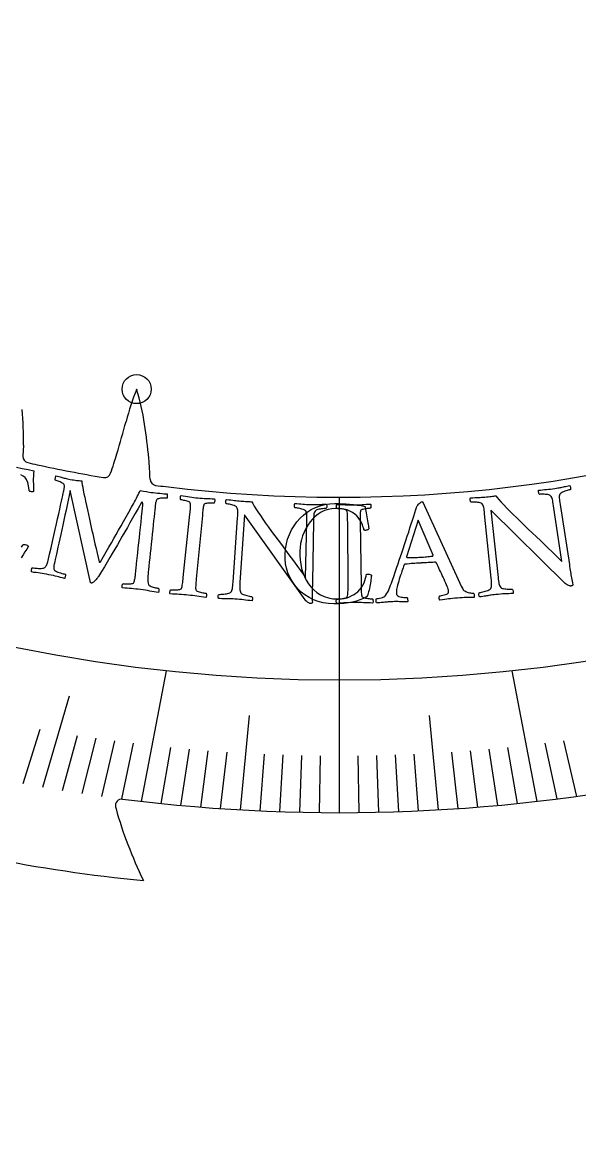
# Model space of a CAD drawing. Header units: millimetres. Extents: x -94 to 94, y -94 to 94.
# Drawn here: x -12.34 to 9.36, y -53.15 to -9.71 of the extents above; entities that cross this region are included whole.
import ezdxf

# ---------------------------------------------------------------- set-up
doc = ezdxf.new("R2010")
doc.units = ezdxf.units.MM
for name, color, linetype in [('CUT_INNER', 6, 'Continuous'), ('CUT_OUTER', 1, 'Continuous'), ('ENGRAVE', 7, 'Continuous'), ('ENGRAVE_FINE', 8, 'Continuous'), ('TEXT', 5, 'Continuous')]:
    doc.layers.add(name, color=color, linetype=linetype)

msp = doc.modelspace()

# ---------------------------------------------------------------- linework, layer by layer
at = {"layer": 'CUT_INNER'}
for points in [[(-12.299, -26.173), (-12.319, -26.604)], [(-8.713, -40.267), (-8.696, -40.338)], [(-7.63, -43.133), (-7.628, -43.139)]]:
    msp.add_lwpolyline(points, dxfattribs=at)
for centre, radius, start, end in [((0.687, -27.489), 9.263, 157.8353, 166.0192), ((-16.303, -26.595), 8.804, 8.0765, 17.1864), ((0, 27), 55.207, 262.969, 290.8995), ((-27.542, -25.971), 15.244, 359.2396, 4.4598), ((-65.923, -9.441), 59.75, 343.39912, 344.65663), ((-25.955, -28.341), 18.609, 5.0551, 9.2227), ((-12.07, -26.615), 0.25, 177.3123, 257.168), ((-5.285, 3.124), 30.753, 257.1493, 257.8359), ((-22.359, -22.534), 14.262, 340.5932, 343.8074), ((-16.894, -27.67), 9.525, 1.0212, 5.8353), ((-0.068, 26.671), 54.871, 257.6918, 260.4355), ((-9.144, -27.191), 0.25, 260.332, 340.8344), ((-7.12, -27.494), 0.25, 181.3898, 262.4414), ((-2.807, 4.803), 32.834, 262.3936, 263.0893), ((0.001, 26.993), 67.485, 262.81631, 281.95455), ((-8.469, -40.21), 0.25, 82.7945, 193.1395), ((4.286, -36.831), 13.447, 195.1168, 201.3937), ((11.951, -33.825), 21.68, 201.4003, 205.4255), ((-1.435, 19.534), 62.978, 258.76728, 264.35713)]:
    msp.add_arc(centre, radius, start, end, dxfattribs=at)
at = {"layer": 'CUT_OUTER'}
msp.add_arc((0, 0), 94.5, 187.01862, 352.61767, dxfattribs=at)
at = {"layer": 'ENGRAVE'}
for points in [[(0, -40.492), (0, -28.207)], [(-7.706, -40.051), (-6.728, -34.968)], [(7.706, -40.051), (6.728, -34.968)]]:
    msp.add_lwpolyline(points, dxfattribs=at)
for centre, radius in [((0, 27.004), 62.336), ((-7.892, -23.993), 0.567)]:
    msp.add_circle(centre, radius, dxfattribs=at)
at = {"layer": 'ENGRAVE_FINE'}
for points in [[(-11.548, -39.497), (-10.506, -35.936)], [(-3.855, -40.382), (-3.504, -36.71)], [(3.855, -40.382), (3.504, -36.71)], [(-12.315, -39.359), (-11.649, -37.233)], [(-10.78, -39.626), (-10.196, -37.48)], [(-10.012, -39.745), (-9.469, -37.59)], [(-9.244, -39.856), (-8.742, -37.693)], [(-8.475, -39.958), (-8.014, -37.787)], [(8.475, -39.958), (8.014, -37.787)], [(9.244, -39.856), (8.742, -37.693)], [(-6.936, -40.135), (-6.559, -37.95)], [(-6.166, -40.21), (-5.83, -38.02)], [(-5.396, -40.276), (-5.102, -38.081)], [(-4.625, -40.333), (-4.373, -38.134)], [(-3.084, -40.422), (-2.916, -38.216)], [(3.084, -40.422), (2.916, -38.216)], [(4.625, -40.333), (4.373, -38.134)], [(5.396, -40.276), (5.102, -38.081)], [(6.166, -40.21), (5.83, -38.02)], [(6.936, -40.135), (6.559, -37.95)], [(-2.313, -40.452), (-2.187, -38.244)], [(-1.542, -40.474), (-1.458, -38.264)], [(-0.771, -40.488), (-0.729, -38.277)], [(0.771, -40.488), (0.729, -38.277)], [(1.542, -40.474), (1.458, -38.264)], [(2.313, -40.452), (2.187, -38.244)]]:
    msp.add_lwpolyline(points, dxfattribs=at)
at = {"layer": 'TEXT'}
for points in [[(-12.57, -27.038), (-12.344, -27.084), (-12.121, -27.131), (-11.901, -27.179), (-11.909, -27.288), (-11.914, -27.392), (-11.916, -27.493), (-11.915, -27.59), (-11.913, -27.685), (-11.911, -27.782), (-11.911, -27.88), (-11.912, -27.98), (-11.931, -27.989), (-11.954, -27.993), (-11.982, -27.993), (-12.014, -27.988), (-12.045, -27.978), (-12.067, -27.966), (-12.08, -27.95), (-12.083, -27.93), (-12.098, -27.764), (-12.129, -27.626), (-12.175, -27.518), (-12.238, -27.439), (-12.312, -27.38), (-12.397, -27.33)], [(-12.382, -30.148), (-12.327, -30.067), (-12.315, -30.054), (-12.296, -30.047), (-12.27, -30.045), (-12.238, -30.05), (-12.191, -30.062), (-12.153, -30.077), (-12.124, -30.095), (-12.106, -30.114), (-12.173, -30.224), (-12.242, -30.336), (-12.315, -30.452), (-12.39, -30.57)]]:
    msp.add_lwpolyline(points, dxfattribs=at)
for points in [[(-10.476, -27.509), (-10.409, -27.521), (-10.345, -27.532), (-10.285, -27.54), (-10.229, -27.547), (-10.177, -27.552), (-10.126, -27.557), (-10.078, -27.563), (-10.032, -27.568), (-10.023, -27.635), (-10.01, -27.719), (-9.992, -27.819), (-9.969, -27.936), (-9.943, -28.067), (-9.914, -28.209), (-9.882, -28.363), (-9.848, -28.528), (-9.812, -28.702), (-9.773, -28.88), (-9.732, -29.064), (-9.69, -29.253), (-9.646, -29.444), (-9.602, -29.635), (-9.559, -29.826), (-9.515, -30.015), (-9.473, -30.201), (-9.432, -30.381), (-9.393, -30.553), (-9.354, -30.719), (-9.352, -30.725), (-9.347, -30.73), (-9.341, -30.733), (-9.333, -30.735), (-9.325, -30.735), (-9.317, -30.732), (-9.311, -30.725), (-9.306, -30.715), (-9.188, -30.517), (-9.078, -30.328), (-8.974, -30.149), (-8.877, -29.98), (-8.783, -29.815), (-8.689, -29.651), (-8.595, -29.486), (-8.501, -29.322), (-8.405, -29.153), (-8.304, -28.975), (-8.2, -28.788), (-8.092, -28.592), (-8.056, -28.527), (-8.019, -28.459), (-7.981, -28.387), (-7.942, -28.314), (-7.903, -28.241), (-7.868, -28.172), (-7.836, -28.109), (-7.806, -28.051), (-7.782, -28.002), (-7.764, -27.967), (-7.754, -27.945), (-7.75, -27.939), (-7.626, -27.964), (-7.512, -27.985), (-7.411, -28.002), (-7.321, -28.015), (-7.245, -28.025), (-7.165, -28.034), (-7.08, -28.044), (-6.991, -28.052), (-6.904, -28.06), (-6.828, -28.067), (-6.762, -28.072), (-6.706, -28.076), (-6.704, -28.086), (-6.703, -28.105), (-6.704, -28.131), (-6.705, -28.166), (-6.707, -28.2), (-6.708, -28.224), (-6.709, -28.238), (-6.709, -28.243), (-6.732, -28.241), (-6.761, -28.24), (-6.796, -28.239), (-6.837, -28.239), (-6.881, -28.241), (-6.924, -28.243), (-6.967, -28.248), (-7.008, -28.254), (-7.045, -28.262), (-7.075, -28.271), (-7.097, -28.282), (-7.111, -28.295), (-7.121, -28.316), (-7.131, -28.34), (-7.139, -28.367), (-7.147, -28.398), (-7.154, -28.429), (-7.159, -28.459), (-7.164, -28.488), (-7.168, -28.515), (-7.176, -28.599), (-7.186, -28.701), (-7.199, -28.823), (-7.214, -28.965), (-7.231, -29.12), (-7.249, -29.285), (-7.268, -29.458), (-7.287, -29.642), (-7.307, -29.829), (-7.326, -30.015), (-7.345, -30.2), (-7.364, -30.384), (-7.383, -30.562), (-7.401, -30.73), (-7.417, -30.887), (-7.433, -31.034), (-7.44, -31.116), (-7.446, -31.196), (-7.451, -31.273), (-7.455, -31.349), (-7.456, -31.421), (-7.453, -31.487), (-7.445, -31.548), (-7.433, -31.603), (-7.422, -31.625), (-7.402, -31.644), (-7.372, -31.662), (-7.333, -31.679), (-7.289, -31.694), (-7.244, -31.708), (-7.199, -31.72), (-7.154, -31.731), (-7.112, -31.74), (-7.079, -31.747), (-7.054, -31.751), (-7.038, -31.754), (-7.03, -31.777), (-7.026, -31.801), (-7.025, -31.827), (-7.028, -31.854), (-7.033, -31.879), (-7.038, -31.898), (-7.042, -31.912), (-7.046, -31.921), (-7.131, -31.904), (-7.216, -31.889), (-7.3, -31.873), (-7.383, -31.858), (-7.467, -31.844), (-7.554, -31.83), (-7.645, -31.817), (-7.739, -31.804), (-7.838, -31.791), (-7.93, -31.78), (-8.015, -31.772), (-8.094, -31.765), (-8.173, -31.759), (-8.259, -31.752), (-8.352, -31.744), (-8.451, -31.735), (-8.453, -31.726), (-8.454, -31.711), (-8.454, -31.69), (-8.453, -31.663), (-8.45, -31.635), (-8.445, -31.61), (-8.438, -31.589), (-8.428, -31.571), (-8.407, -31.573), (-8.381, -31.575), (-8.349, -31.577), (-8.313, -31.578), (-8.273, -31.579), (-8.233, -31.579), (-8.194, -31.578), (-8.154, -31.576), (-8.117, -31.574), (-8.084, -31.57), (-8.057, -31.566), (-8.036, -31.56), (-8.02, -31.549), (-8.006, -31.529), (-7.992, -31.502), (-7.98, -31.465), (-7.97, -31.426), (-7.961, -31.39), (-7.954, -31.357), (-7.949, -31.326), (-7.945, -31.291), (-7.94, -31.251), (-7.936, -31.206), (-7.932, -31.157), (-7.928, -31.108), (-7.924, -31.063), (-7.919, -31.023), (-7.915, -30.988), (-7.893, -30.78), (-7.871, -30.577), (-7.849, -30.377), (-7.829, -30.181), (-7.808, -29.986), (-7.787, -29.789), (-7.765, -29.59), (-7.744, -29.389), (-7.721, -29.182), (-7.699, -28.968), (-7.676, -28.746), (-7.653, -28.516), (-7.652, -28.506), (-7.652, -28.491), (-7.653, -28.472), (-7.655, -28.45), (-7.659, -28.428), (-7.666, -28.413), (-7.676, -28.402), (-7.688, -28.397), (-7.695, -28.399), (-7.702, -28.406), (-7.712, -28.418), (-7.722, -28.435), (-7.836, -28.64), (-7.946, -28.837), (-8.053, -29.026), (-8.155, -29.208), (-8.255, -29.384), (-8.354, -29.556), (-8.451, -29.726), (-8.548, -29.892), (-8.644, -30.057), (-8.742, -30.223), (-8.84, -30.391), (-8.94, -30.559), (-9.042, -30.732), (-9.148, -30.911), (-9.259, -31.097), (-9.373, -31.288), (-9.384, -31.302), (-9.399, -31.32), (-9.418, -31.344), (-9.442, -31.374), (-9.469, -31.405), (-9.496, -31.435), (-9.523, -31.464), (-9.55, -31.492), (-9.576, -31.515), (-9.601, -31.532), (-9.622, -31.542), (-9.642, -31.546), (-9.649, -31.547), (-9.659, -31.545), (-9.67, -31.54), (-9.683, -31.533), (-9.685, -31.53), (-9.688, -31.528), (-9.691, -31.526), (-9.694, -31.525), (-10.478, -27.944), (-10.517, -28.132), (-10.558, -28.322), (-10.599, -28.516), (-10.642, -28.712), (-10.685, -28.908), (-10.728, -29.101), (-10.769, -29.291), (-10.81, -29.479), (-10.849, -29.66), (-10.886, -29.832), (-10.922, -29.995), (-10.956, -30.149), (-10.988, -30.292), (-11.016, -30.419), (-11.042, -30.532), (-11.064, -30.631), (-11.082, -30.712), (-11.096, -30.773), (-11.104, -30.812), (-11.108, -30.831), (-11.112, -30.852), (-11.115, -30.875), (-11.118, -30.898), (-11.12, -30.923), (-11.121, -30.948), (-11.121, -30.971), (-11.12, -30.992), (-11.118, -31.011), (-11.108, -31.033), (-11.086, -31.055), (-11.053, -31.077), (-11.009, -31.099), (-10.959, -31.119), (-10.908, -31.138), (-10.857, -31.155), (-10.804, -31.17), (-10.757, -31.183), (-10.72, -31.193), (-10.692, -31.199), (-10.675, -31.203), (-10.668, -31.219), (-10.665, -31.24), (-10.667, -31.265), (-10.674, -31.294), (-10.682, -31.322), (-10.689, -31.344), (-10.695, -31.359), (-10.699, -31.368), (-10.782, -31.347), (-10.858, -31.327), (-10.929, -31.309), (-10.993, -31.292), (-11.059, -31.276), (-11.133, -31.259), (-11.216, -31.241), (-11.307, -31.223), (-11.404, -31.205), (-11.493, -31.189), (-11.574, -31.175), (-11.647, -31.165), (-11.721, -31.155), (-11.802, -31.143), (-11.892, -31.131), (-11.99, -31.116), (-11.991, -31.107), (-11.991, -31.092), (-11.99, -31.071), (-11.987, -31.044), (-11.983, -31.016), (-11.977, -30.992), (-11.968, -30.971), (-11.956, -30.953), (-11.934, -30.957), (-11.903, -30.961), (-11.863, -30.966), (-11.815, -30.97), (-11.762, -30.974), (-11.709, -30.977), (-11.656, -30.977), (-11.604, -30.977), (-11.556, -30.973), (-11.517, -30.967), (-11.488, -30.957), (-11.468, -30.943), (-11.443, -30.917), (-11.422, -30.889), (-11.404, -30.86), (-11.39, -30.828), (-11.377, -30.794), (-11.365, -30.757), (-11.353, -30.716), (-11.341, -30.671), (-11.282, -30.419), (-11.225, -30.172), (-11.169, -29.929), (-11.115, -29.692), (-11.063, -29.463), (-11.014, -29.246), (-10.968, -29.041), (-10.926, -28.848), (-10.886, -28.669), (-10.851, -28.508), (-10.819, -28.364), (-10.792, -28.238), (-10.768, -28.132), (-10.751, -28.051), (-10.739, -27.994), (-10.732, -27.962), (-10.726, -27.93), (-10.72, -27.899), (-10.715, -27.868), (-10.711, -27.839), (-10.708, -27.81), (-10.706, -27.782), (-10.707, -27.755), (-10.71, -27.73), (-10.716, -27.711), (-10.732, -27.691), (-10.757, -27.671), (-10.79, -27.651), (-10.828, -27.63), (-10.868, -27.611), (-10.908, -27.593), (-10.949, -27.576), (-10.988, -27.562), (-11.02, -27.551), (-11.046, -27.543), (-11.066, -27.538), (-11.067, -27.532), (-11.066, -27.517), (-11.062, -27.492), (-11.056, -27.458), (-11.048, -27.423), (-11.042, -27.398), (-11.037, -27.381), (-11.033, -27.375), (-10.973, -27.39), (-10.919, -27.404), (-10.871, -27.416), (-10.83, -27.427), (-10.791, -27.438), (-10.753, -27.448), (-10.714, -27.458), (-10.676, -27.467), (-10.634, -27.476), (-10.587, -27.486), (-10.534, -27.497), (-10.476, -27.509)], [(5.67, -28.198), (5.732, -28.192), (5.793, -28.185), (5.853, -28.179), (5.913, -28.172), (5.968, -28.166), (6.015, -28.16), (6.055, -28.154), (6.087, -28.148), (6.144, -28.217), (6.215, -28.299), (6.301, -28.394), (6.401, -28.501), (6.513, -28.618), (6.635, -28.742), (6.766, -28.874), (6.907, -29.012), (7.054, -29.156), (7.204, -29.301), (7.357, -29.448), (7.513, -29.597), (7.671, -29.746), (7.826, -29.894), (7.981, -30.041), (8.133, -30.187), (8.28, -30.328), (8.418, -30.463), (8.546, -30.591), (8.665, -30.713), (8.339, -28.538), (8.328, -28.465), (8.317, -28.401), (8.307, -28.345), (8.297, -28.297), (8.285, -28.255), (8.269, -28.216), (8.248, -28.18), (8.222, -28.146), (8.208, -28.134), (8.184, -28.123), (8.153, -28.113), (8.113, -28.105), (8.068, -28.099), (8.023, -28.095), (7.977, -28.092), (7.93, -28.09), (7.885, -28.09), (7.847, -28.091), (7.815, -28.092), (7.79, -28.095), (7.778, -28.08), (7.768, -28.061), (7.762, -28.039), (7.758, -28.012), (7.756, -27.986), (7.755, -27.964), (7.755, -27.946), (7.755, -27.932), (7.836, -27.924), (7.914, -27.916), (7.99, -27.909), (8.063, -27.902), (8.137, -27.895), (8.216, -27.887), (8.299, -27.876), (8.386, -27.863), (8.448, -27.854), (8.503, -27.844), (8.553, -27.836), (8.596, -27.828), (8.637, -27.82), (8.678, -27.811), (8.72, -27.802), (8.762, -27.792), (8.808, -27.782), (8.857, -27.771), (8.912, -27.759), (8.97, -27.747), (8.978, -27.759), (8.985, -27.774), (8.992, -27.793), (8.999, -27.814), (9.004, -27.837), (9.005, -27.861), (9.003, -27.886), (8.997, -27.911), (8.976, -27.915), (8.948, -27.922), (8.912, -27.931), (8.867, -27.944), (8.82, -27.959), (8.774, -27.975), (8.729, -27.993), (8.685, -28.012), (8.647, -28.032), (8.617, -28.052), (8.595, -28.072), (8.583, -28.091), (8.57, -28.128), (8.562, -28.165), (8.559, -28.204), (8.56, -28.245), (8.565, -28.292), (8.572, -28.349), (8.581, -28.416), (8.593, -28.493), (8.954, -30.825), (8.966, -30.905), (8.978, -30.979), (8.989, -31.049), (8.999, -31.113), (9.008, -31.174), (9.018, -31.234), (9.028, -31.293), (9.038, -31.35), (9.049, -31.41), (9.061, -31.474), (9.075, -31.543), (9.089, -31.616), (9.086, -31.628), (9.08, -31.637), (9.07, -31.645), (9.057, -31.651), (9.044, -31.656), (9.033, -31.659), (9.023, -31.662), (9.016, -31.663), (9.002, -31.664), (8.983, -31.661), (8.959, -31.655), (8.931, -31.646), (8.899, -31.633), (8.866, -31.614), (8.83, -31.59), (8.792, -31.559), (5.901, -28.706), (6.179, -31.33), (6.187, -31.403), (6.196, -31.467), (6.204, -31.522), (6.213, -31.569), (6.224, -31.61), (6.239, -31.649), (6.258, -31.686), (6.281, -31.72), (6.296, -31.733), (6.319, -31.745), (6.351, -31.756), (6.392, -31.765), (6.437, -31.773), (6.484, -31.779), (6.533, -31.785), (6.583, -31.789), (6.63, -31.791), (6.67, -31.792), (6.704, -31.792), (6.732, -31.79), (6.744, -31.805), (6.754, -31.823), (6.761, -31.845), (6.765, -31.87), (6.767, -31.895), (6.768, -31.917), (6.766, -31.937), (6.763, -31.954), (6.676, -31.958), (6.593, -31.962), (6.513, -31.966), (6.435, -31.97), (6.357, -31.974), (6.274, -31.98), (6.185, -31.988), (6.091, -31.997), (6.027, -32.004), (5.968, -32.011), (5.915, -32.018), (5.866, -32.026), (5.82, -32.033), (5.774, -32.041), (5.73, -32.048), (5.686, -32.055), (5.639, -32.063), (5.586, -32.071), (5.527, -32.079), (5.461, -32.089), (5.454, -32.076), (5.448, -32.06), (5.442, -32.041), (5.436, -32.019), (5.433, -31.996), (5.433, -31.972), (5.438, -31.947), (5.446, -31.923), (5.468, -31.92), (5.498, -31.914), (5.536, -31.906), (5.583, -31.895), (5.633, -31.882), (5.682, -31.868), (5.731, -31.852), (5.78, -31.834), (5.823, -31.816), (5.856, -31.798), (5.878, -31.779), (5.891, -31.761), (5.906, -31.725), (5.918, -31.688), (5.925, -31.65), (5.927, -31.61), (5.926, -31.565), (5.924, -31.509), (5.919, -31.442), (5.911, -31.364), (5.657, -28.857), (5.649, -28.779), (5.641, -28.712), (5.632, -28.655), (5.624, -28.609), (5.613, -28.569), (5.599, -28.532), (5.582, -28.498), (5.561, -28.466), (5.546, -28.45), (5.521, -28.436), (5.487, -28.425), (5.444, -28.415), (5.396, -28.407), (5.348, -28.401), (5.299, -28.397), (5.251, -28.395), (5.206, -28.394), (5.169, -28.393), (5.141, -28.394), (5.12, -28.395), (5.108, -28.372), (5.1, -28.349), (5.095, -28.326), (5.094, -28.302), (5.095, -28.279), (5.097, -28.26), (5.1, -28.243), (5.104, -28.229), (5.196, -28.224), (5.278, -28.22), (5.352, -28.216), (5.416, -28.215), (5.476, -28.212), (5.539, -28.209), (5.604, -28.204), (5.67, -28.198)], [(-5.509, -28.232), (-5.427, -28.24), (-5.347, -28.246), (-5.268, -28.251), (-5.189, -28.254), (-5.11, -28.257), (-5.03, -28.261), (-4.947, -28.265), (-4.863, -28.269), (-4.855, -28.284), (-4.85, -28.303), (-4.849, -28.326), (-4.851, -28.354), (-4.856, -28.381), (-4.862, -28.403), (-4.869, -28.421), (-4.878, -28.435), (-4.899, -28.433), (-4.926, -28.433), (-4.961, -28.432), (-5.003, -28.433), (-5.048, -28.433), (-5.092, -28.436), (-5.134, -28.439), (-5.176, -28.444), (-5.212, -28.45), (-5.24, -28.46), (-5.26, -28.473), (-5.271, -28.488), (-5.282, -28.519), (-5.291, -28.555), (-5.299, -28.595), (-5.306, -28.64), (-5.311, -28.689), (-5.317, -28.739), (-5.323, -28.792), (-5.328, -28.847), (-5.329, -28.856), (-5.33, -28.865), (-5.331, -28.874), (-5.332, -28.883), (-5.332, -28.892), (-5.333, -28.9), (-5.334, -28.909), (-5.335, -28.918), (-5.57, -31.386), (-5.571, -31.395), (-5.572, -31.404), (-5.573, -31.412), (-5.574, -31.421), (-5.575, -31.43), (-5.575, -31.439), (-5.576, -31.448), (-5.577, -31.457), (-5.582, -31.512), (-5.587, -31.564), (-5.59, -31.614), (-5.594, -31.661), (-5.595, -31.705), (-5.595, -31.745), (-5.592, -31.782), (-5.587, -31.814), (-5.578, -31.829), (-5.56, -31.845), (-5.532, -31.861), (-5.496, -31.876), (-5.454, -31.891), (-5.411, -31.904), (-5.365, -31.916), (-5.319, -31.925), (-5.274, -31.933), (-5.238, -31.939), (-5.209, -31.944), (-5.187, -31.946), (-5.18, -31.961), (-5.175, -31.98), (-5.173, -32.003), (-5.173, -32.031), (-5.176, -32.058), (-5.181, -32.081), (-5.19, -32.099), (-5.202, -32.112), (-5.29, -32.098), (-5.378, -32.085), (-5.463, -32.072), (-5.546, -32.06), (-5.63, -32.048), (-5.714, -32.037), (-5.799, -32.027), (-5.886, -32.018), (-5.971, -32.01), (-6.057, -32.003), (-6.143, -31.997), (-6.231, -31.991), (-6.319, -31.987), (-6.408, -31.982), (-6.497, -31.978), (-6.588, -31.974), (-6.597, -31.958), (-6.602, -31.939), (-6.603, -31.916), (-6.6, -31.889), (-6.594, -31.861), (-6.588, -31.839), (-6.579, -31.821), (-6.57, -31.808), (-6.548, -31.81), (-6.518, -31.812), (-6.481, -31.813), (-6.436, -31.814), (-6.388, -31.814), (-6.341, -31.811), (-6.295, -31.807), (-6.25, -31.801), (-6.21, -31.793), (-6.181, -31.783), (-6.161, -31.771), (-6.151, -31.758), (-6.137, -31.721), (-6.124, -31.678), (-6.114, -31.631), (-6.105, -31.577), (-6.098, -31.52), (-6.091, -31.461), (-6.084, -31.399), (-6.077, -31.335), (-5.82, -28.87), (-5.814, -28.806), (-5.808, -28.743), (-5.802, -28.683), (-5.797, -28.624), (-5.794, -28.569), (-5.794, -28.519), (-5.797, -28.474), (-5.803, -28.435), (-5.809, -28.418), (-5.825, -28.401), (-5.85, -28.387), (-5.886, -28.373), (-5.926, -28.36), (-5.968, -28.348), (-6.011, -28.337), (-6.055, -28.328), (-6.096, -28.319), (-6.131, -28.312), (-6.158, -28.308), (-6.178, -28.305), (-6.184, -28.29), (-6.188, -28.271), (-6.19, -28.248), (-6.189, -28.22), (-6.186, -28.193), (-6.18, -28.17), (-6.171, -28.152), (-6.16, -28.14), (-6.076, -28.152), (-5.993, -28.165), (-5.911, -28.177), (-5.829, -28.19), (-5.748, -28.203), (-5.668, -28.214), (-5.588, -28.224), (-5.509, -28.232)], [(-3.836, -28.356), (-3.774, -28.36), (-3.713, -28.364), (-3.652, -28.368), (-3.593, -28.372), (-3.537, -28.375), (-3.49, -28.377), (-3.449, -28.378), (-3.417, -28.377), (-3.373, -28.455), (-3.317, -28.549), (-3.248, -28.656), (-3.168, -28.779), (-3.077, -28.913), (-2.978, -29.057), (-2.871, -29.209), (-2.757, -29.369), (-2.636, -29.535), (-2.513, -29.704), (-2.388, -29.875), (-2.259, -30.049), (-2.129, -30.223), (-2.001, -30.395), (-1.874, -30.566), (-1.749, -30.736), (-1.628, -30.9), (-1.515, -31.057), (-1.411, -31.205), (-1.314, -31.345), (-1.265, -29.146), (-1.263, -29.073), (-1.263, -29.008), (-1.264, -28.951), (-1.265, -28.902), (-1.269, -28.858), (-1.279, -28.817), (-1.293, -28.778), (-1.312, -28.741), (-1.325, -28.726), (-1.346, -28.711), (-1.375, -28.696), (-1.413, -28.681), (-1.456, -28.668), (-1.5, -28.655), (-1.545, -28.645), (-1.591, -28.635), (-1.635, -28.627), (-1.673, -28.622), (-1.704, -28.618), (-1.73, -28.616), (-1.739, -28.599), (-1.745, -28.579), (-1.748, -28.556), (-1.747, -28.529), (-1.745, -28.503), (-1.742, -28.481), (-1.739, -28.463), (-1.736, -28.449), (-1.655, -28.455), (-1.577, -28.461), (-1.501, -28.467), (-1.428, -28.473), (-1.354, -28.479), (-1.275, -28.483), (-1.191, -28.487), (-1.103, -28.489), (-1.04, -28.49), (-0.984, -28.491), (-0.934, -28.491), (-0.89, -28.49), (-0.849, -28.489), (-0.806, -28.488), (-0.763, -28.486), (-0.72, -28.484), (-0.674, -28.481), (-0.623, -28.479), (-0.567, -28.477), (-0.507, -28.474), (-0.502, -28.488), (-0.498, -28.504), (-0.494, -28.523), (-0.491, -28.546), (-0.49, -28.57), (-0.493, -28.593), (-0.499, -28.617), (-0.509, -28.641), (-0.53, -28.641), (-0.559, -28.643), (-0.597, -28.646), (-0.642, -28.651), (-0.692, -28.657), (-0.74, -28.666), (-0.787, -28.675), (-0.833, -28.687), (-0.875, -28.701), (-0.908, -28.715), (-0.932, -28.731), (-0.948, -28.748), (-0.967, -28.781), (-0.981, -28.817), (-0.991, -28.855), (-0.996, -28.896), (-1, -28.942), (-1.002, -29), (-1.005, -29.067), (-1.007, -29.145), (-1.049, -31.505), (-1.05, -31.585), (-1.052, -31.661), (-1.053, -31.731), (-1.054, -31.796), (-1.055, -31.858), (-1.056, -31.919), (-1.056, -31.978), (-1.055, -32.037), (-1.055, -32.097), (-1.054, -32.162), (-1.053, -32.232), (-1.051, -32.307), (-1.056, -32.318), (-1.064, -32.326), (-1.074, -32.333), (-1.088, -32.336), (-1.102, -32.339), (-1.114, -32.34), (-1.123, -32.341), (-1.131, -32.342), (-1.145, -32.339), (-1.163, -32.333), (-1.185, -32.324), (-1.212, -32.31), (-1.241, -32.292), (-1.271, -32.267), (-1.302, -32.237), (-1.333, -32.2), (-3.696, -28.895), (-3.87, -31.529), (-3.874, -31.602), (-3.876, -31.666), (-3.877, -31.722), (-3.877, -31.77), (-3.873, -31.812), (-3.865, -31.853), (-3.852, -31.893), (-3.836, -31.93), (-3.823, -31.946), (-3.802, -31.962), (-3.772, -31.977), (-3.734, -31.994), (-3.69, -32.009), (-3.645, -32.024), (-3.598, -32.037), (-3.55, -32.05), (-3.504, -32.06), (-3.464, -32.068), (-3.43, -32.073), (-3.403, -32.076), (-3.394, -32.093), (-3.387, -32.113), (-3.384, -32.135), (-3.384, -32.16), (-3.386, -32.186), (-3.39, -32.208), (-3.394, -32.227), (-3.401, -32.243), (-3.486, -32.232), (-3.569, -32.222), (-3.649, -32.212), (-3.726, -32.202), (-3.804, -32.194), (-3.887, -32.185), (-3.976, -32.178), (-4.07, -32.171), (-4.134, -32.167), (-4.193, -32.164), (-4.247, -32.162), (-4.297, -32.161), (-4.343, -32.16), (-4.389, -32.16), (-4.434, -32.16), (-4.479, -32.159), (-4.526, -32.159), (-4.58, -32.157), (-4.64, -32.156), (-4.706, -32.153), (-4.711, -32.14), (-4.715, -32.123), (-4.717, -32.103), (-4.719, -32.081), (-4.718, -32.057), (-4.713, -32.034), (-4.705, -32.01), (-4.693, -31.988), (-4.671, -31.988), (-4.64, -31.988), (-4.601, -31.986), (-4.553, -31.984), (-4.502, -31.979), (-4.45, -31.974), (-4.399, -31.966), (-4.349, -31.957), (-4.303, -31.947), (-4.268, -31.934), (-4.242, -31.92), (-4.227, -31.904), (-4.205, -31.871), (-4.188, -31.837), (-4.175, -31.801), (-4.165, -31.762), (-4.158, -31.717), (-4.151, -31.661), (-4.145, -31.594), (-4.139, -31.517), (-3.961, -29.002), (-3.956, -28.924), (-3.953, -28.857), (-3.952, -28.8), (-3.952, -28.753), (-3.955, -28.712), (-3.963, -28.673), (-3.974, -28.636), (-3.99, -28.601), (-4.002, -28.583), (-4.024, -28.565), (-4.055, -28.548), (-4.096, -28.531), (-4.142, -28.515), (-4.188, -28.501), (-4.235, -28.488), (-4.283, -28.478), (-4.327, -28.469), (-4.363, -28.463), (-4.391, -28.458), (-4.412, -28.456), (-4.42, -28.431), (-4.424, -28.407), (-4.425, -28.383), (-4.422, -28.36), (-4.417, -28.338), (-4.411, -28.319), (-4.405, -28.303), (-4.399, -28.29), (-4.308, -28.3), (-4.226, -28.31), (-4.153, -28.32), (-4.09, -28.329), (-4.029, -28.337), (-3.967, -28.344), (-3.903, -28.351), (-3.836, -28.356)], [(-0.172, -28.453), (-0.035, -28.454), (0.106, -28.459), (0.25, -28.466), (0.397, -28.475), (0.546, -28.489), (0.697, -28.508), (0.849, -28.532), (1.002, -28.563), (1.003, -28.57), (1.007, -28.593), (1.014, -28.631), (1.024, -28.684), (1.035, -28.747), (1.047, -28.816), (1.059, -28.89), (1.072, -28.969), (1.085, -29.048), (1.097, -29.124), (1.109, -29.196), (1.121, -29.265), (1.131, -29.325), (1.138, -29.371), (1.143, -29.403), (1.144, -29.422), (1.144, -29.434), (1.139, -29.446), (1.127, -29.458), (1.111, -29.47), (1.09, -29.481), (1.069, -29.489), (1.047, -29.494), (1.024, -29.496), (1.005, -29.495), (0.987, -29.492), (0.97, -29.486), (0.955, -29.479), (0.947, -29.442), (0.934, -29.396), (0.917, -29.341), (0.897, -29.278), (0.87, -29.209), (0.835, -29.139), (0.79, -29.068), (0.738, -28.995), (0.675, -28.924), (0.6, -28.859), (0.513, -28.799), (0.413, -28.745), (0.299, -28.701), (0.168, -28.669), (0.02, -28.649), (-0.144, -28.643), (-0.294, -28.651), (-0.437, -28.678), (-0.574, -28.722), (-0.703, -28.784), (-0.825, -28.862), (-0.939, -28.952), (-1.044, -29.054), (-1.141, -29.169), (-1.229, -29.294), (-1.306, -29.426), (-1.373, -29.564), (-1.43, -29.71), (-1.476, -29.859), (-1.51, -30.009), (-1.532, -30.159), (-1.542, -30.31), (-1.541, -30.479), (-1.528, -30.647), (-1.504, -30.813), (-1.468, -30.978), (-1.42, -31.139), (-1.36, -31.292), (-1.287, -31.438), (-1.202, -31.576), (-1.104, -31.704), (-0.994, -31.818), (-0.871, -31.919), (-0.735, -32.006), (-0.586, -32.077), (-0.424, -32.127), (-0.25, -32.158), (-0.063, -32.168), (0.068, -32.163), (0.188, -32.147), (0.299, -32.12), (0.399, -32.083), (0.489, -32.039), (0.572, -31.991), (0.646, -31.94), (0.713, -31.884), (0.793, -31.804), (0.861, -31.719), (0.916, -31.63), (0.96, -31.536), (0.994, -31.443), (1.022, -31.357), (1.045, -31.276), (1.061, -31.201), (1.111, -31.199), (1.158, -31.205), (1.203, -31.221), (1.246, -31.245), (1.246, -31.271), (1.243, -31.308), (1.237, -31.355), (1.229, -31.412), (1.22, -31.476), (1.209, -31.543), (1.197, -31.612), (1.184, -31.683), (1.17, -31.755), (1.155, -31.822), (1.139, -31.884), (1.123, -31.943), (1.106, -31.995), (1.09, -32.036), (1.074, -32.067), (1.059, -32.087), (0.935, -32.151), (0.803, -32.206), (0.662, -32.252), (0.512, -32.291), (0.351, -32.32), (0.178, -32.342), (-0.009, -32.354), (-0.209, -32.358), (-0.422, -32.347), (-0.626, -32.317), (-0.821, -32.267), (-1.006, -32.198), (-1.18, -32.112), (-1.34, -32.012), (-1.487, -31.897), (-1.62, -31.768), (-1.739, -31.628), (-1.842, -31.478), (-1.93, -31.318), (-2.001, -31.15), (-2.056, -30.974), (-2.093, -30.793), (-2.112, -30.608), (-2.114, -30.417), (-2.098, -30.216), (-2.064, -30.021), (-2.013, -29.834), (-1.944, -29.653), (-1.86, -29.481), (-1.764, -29.319), (-1.653, -29.168), (-1.53, -29.026), (-1.395, -28.898), (-1.249, -28.784), (-1.093, -28.686), (-0.925, -28.603), (-0.748, -28.536), (-0.564, -28.489), (-0.372, -28.461), (-0.172, -28.453)], [(0.564, -28.503), (0.645, -28.502), (0.726, -28.499), (0.805, -28.495), (0.884, -28.49), (0.962, -28.485), (1.043, -28.479), (1.125, -28.474), (1.209, -28.469), (1.219, -28.483), (1.226, -28.502), (1.23, -28.525), (1.231, -28.552), (1.229, -28.58), (1.226, -28.603), (1.22, -28.621), (1.213, -28.636), (1.192, -28.637), (1.165, -28.639), (1.13, -28.642), (1.088, -28.647), (1.043, -28.653), (1, -28.66), (0.958, -28.668), (0.918, -28.677), (0.882, -28.688), (0.856, -28.7), (0.837, -28.715), (0.828, -28.732), (0.821, -28.764), (0.815, -28.8), (0.812, -28.841), (0.81, -28.887), (0.809, -28.935), (0.809, -28.986), (0.809, -29.04), (0.81, -29.095), (0.81, -29.104), (0.81, -29.113), (0.811, -29.122), (0.811, -29.131), (0.811, -29.139), (0.811, -29.148), (0.811, -29.157), (0.811, -29.166), (0.847, -31.645), (0.847, -31.654), (0.847, -31.663), (0.847, -31.671), (0.848, -31.68), (0.848, -31.689), (0.848, -31.698), (0.848, -31.707), (0.848, -31.716), (0.849, -31.771), (0.85, -31.824), (0.852, -31.874), (0.854, -31.921), (0.857, -31.965), (0.862, -32.005), (0.869, -32.041), (0.877, -32.072), (0.888, -32.087), (0.908, -32.1), (0.937, -32.113), (0.975, -32.124), (1.018, -32.135), (1.063, -32.143), (1.109, -32.149), (1.156, -32.154), (1.201, -32.157), (1.238, -32.159), (1.268, -32.16), (1.29, -32.16), (1.298, -32.174), (1.305, -32.192), (1.309, -32.215), (1.312, -32.243), (1.313, -32.27), (1.31, -32.293), (1.303, -32.312), (1.293, -32.326), (1.203, -32.322), (1.115, -32.319), (1.029, -32.315), (0.945, -32.312), (0.861, -32.309), (0.776, -32.308), (0.689, -32.307), (0.602, -32.308), (0.517, -32.309), (0.431, -32.311), (0.344, -32.315), (0.257, -32.319), (0.169, -32.324), (0.08, -32.329), (-0.01, -32.335), (-0.1, -32.34), (-0.111, -32.326), (-0.118, -32.307), (-0.121, -32.285), (-0.121, -32.257), (-0.119, -32.23), (-0.115, -32.206), (-0.108, -32.188), (-0.1, -32.174), (-0.078, -32.173), (-0.049, -32.172), (-0.012, -32.169), (0.033, -32.165), (0.081, -32.16), (0.127, -32.152), (0.173, -32.143), (0.217, -32.132), (0.256, -32.12), (0.284, -32.106), (0.302, -32.093), (0.31, -32.078), (0.321, -32.04), (0.329, -31.996), (0.334, -31.948), (0.336, -31.894), (0.337, -31.836), (0.338, -31.776), (0.338, -31.714), (0.338, -31.65), (0.324, -29.171), (0.323, -29.107), (0.322, -29.044), (0.321, -28.983), (0.319, -28.924), (0.316, -28.869), (0.311, -28.82), (0.303, -28.776), (0.293, -28.737), (0.285, -28.721), (0.268, -28.706), (0.241, -28.694), (0.204, -28.684), (0.163, -28.676), (0.12, -28.669), (0.076, -28.663), (0.031, -28.658), (-0.011, -28.654), (-0.046, -28.651), (-0.073, -28.649), (-0.094, -28.649), (-0.102, -28.635), (-0.107, -28.616), (-0.112, -28.593), (-0.114, -28.566), (-0.114, -28.538), (-0.11, -28.515), (-0.104, -28.497), (-0.094, -28.482), (-0.009, -28.486), (0.075, -28.489), (0.158, -28.493), (0.24, -28.497), (0.322, -28.5), (0.403, -28.503), (0.484, -28.504), (0.564, -28.503)], [(2.052, -31.478), (2.055, -31.469), (2.065, -31.441), (2.081, -31.395), (2.104, -31.331), (2.131, -31.25), (2.164, -31.157), (2.2, -31.05), (2.24, -30.93), (2.284, -30.8), (2.331, -30.662), (2.381, -30.518), (2.433, -30.366), (2.486, -30.209), (2.54, -30.05), (2.593, -29.889), (2.646, -29.726), (2.699, -29.563), (2.75, -29.403), (2.8, -29.247), (2.849, -29.094), (2.896, -28.947), (2.94, -28.809), (2.981, -28.681), (3.019, -28.561), (3.032, -28.536), (3.052, -28.509), (3.079, -28.48), (3.112, -28.449), (3.146, -28.421), (3.177, -28.4), (3.203, -28.388), (3.224, -28.383), (3.23, -28.383), (3.234, -28.383), (3.237, -28.384), (3.239, -28.385), (3.241, -28.386), (3.244, -28.388), (3.248, -28.39), (3.253, -28.393), (4.623, -31.409), (4.694, -31.557), (4.747, -31.667), (4.784, -31.74), (4.803, -31.776), (4.824, -31.806), (4.852, -31.833), (4.888, -31.857), (4.93, -31.879), (4.975, -31.897), (5.02, -31.912), (5.065, -31.924), (5.11, -31.932), (5.15, -31.938), (5.183, -31.941), (5.207, -31.943), (5.223, -31.943), (5.235, -31.959), (5.243, -31.979), (5.248, -32.004), (5.249, -32.033), (5.249, -32.061), (5.248, -32.083), (5.246, -32.099), (5.244, -32.108), (5.158, -32.11), (5.077, -32.112), (5, -32.113), (4.928, -32.114), (4.855, -32.117), (4.775, -32.12), (4.689, -32.126), (4.595, -32.132), (4.497, -32.141), (4.407, -32.149), (4.327, -32.158), (4.255, -32.167), (4.183, -32.177), (4.102, -32.187), (4.013, -32.199), (3.915, -32.211), (3.903, -32.198), (3.895, -32.18), (3.89, -32.157), (3.888, -32.13), (3.889, -32.102), (3.893, -32.078), (3.9, -32.059), (3.91, -32.045), (3.941, -32.041), (3.979, -32.035), (4.024, -32.025), (4.077, -32.012), (4.129, -31.997), (4.172, -31.981), (4.205, -31.964), (4.23, -31.945), (4.239, -31.93), (4.245, -31.911), (4.248, -31.888), (4.248, -31.86), (4.243, -31.829), (4.233, -31.789), (4.217, -31.74), (4.196, -31.682), (4.17, -31.618), (4.142, -31.55), (4.111, -31.478), (4.077, -31.402), (4.042, -31.324), (4.006, -31.248), (3.971, -31.173), (3.937, -31.099), (3.903, -31.028), (3.873, -30.964), (3.846, -30.907), (3.822, -30.856), (3.803, -30.814), (3.788, -30.785), (3.78, -30.767), (3.777, -30.761), (3.777, -30.76), (3.774, -30.758), (3.77, -30.754), (3.765, -30.75), (3.759, -30.745), (3.752, -30.741), (3.746, -30.74), (3.74, -30.739), (3.693, -30.74), (3.641, -30.741), (3.584, -30.744), (3.522, -30.747), (3.458, -30.751), (3.397, -30.755), (3.337, -30.758), (3.28, -30.761), (3.265, -30.762), (3.251, -30.763), (3.236, -30.764), (3.221, -30.765), (3.207, -30.765), (3.193, -30.766), (3.18, -30.767), (3.168, -30.767), (3.083, -30.772), (3.004, -30.777), (2.933, -30.782), (2.867, -30.786), (2.801, -30.791), (2.726, -30.798), (2.642, -30.806), (2.549, -30.816), (2.546, -30.817), (2.542, -30.819), (2.537, -30.822), (2.532, -30.826), (2.527, -30.83), (2.523, -30.833), (2.521, -30.834), (2.521, -30.835), (2.518, -30.843), (2.511, -30.865), (2.499, -30.903), (2.481, -30.956), (2.461, -31.019), (2.438, -31.088), (2.413, -31.162), (2.386, -31.242), (2.359, -31.324), (2.334, -31.403), (2.31, -31.479), (2.288, -31.553), (2.267, -31.625), (2.249, -31.691), (2.237, -31.751), (2.229, -31.805), (2.224, -31.853), (2.221, -31.896), (2.22, -31.933), (2.22, -31.966), (2.227, -31.997), (2.246, -32.023), (2.276, -32.047), (2.317, -32.066), (2.365, -32.082), (2.414, -32.094), (2.463, -32.103), (2.513, -32.109), (2.558, -32.112), (2.594, -32.114), (2.62, -32.115), (2.637, -32.115), (2.643, -32.124), (2.648, -32.139), (2.654, -32.161), (2.658, -32.189), (2.662, -32.218), (2.662, -32.243), (2.66, -32.264), (2.656, -32.281), (2.601, -32.28), (2.549, -32.28), (2.502, -32.279), (2.459, -32.278), (2.418, -32.276), (2.377, -32.275), (2.336, -32.273), (2.295, -32.272), (2.251, -32.271), (2.2, -32.271), (2.144, -32.272), (2.08, -32.274), (2.016, -32.277), (1.958, -32.28), (1.904, -32.283), (1.856, -32.288), (1.811, -32.292), (1.766, -32.296), (1.72, -32.3), (1.675, -32.305), (1.627, -32.309), (1.572, -32.314), (1.512, -32.318), (1.445, -32.323), (1.44, -32.314), (1.436, -32.298), (1.433, -32.277), (1.431, -32.249), (1.431, -32.22), (1.433, -32.194), (1.436, -32.173), (1.441, -32.156), (1.473, -32.154), (1.514, -32.148), (1.565, -32.138), (1.625, -32.125), (1.684, -32.108), (1.732, -32.087), (1.768, -32.062), (1.794, -32.034), (1.836, -31.974), (1.874, -31.912), (1.909, -31.846), (1.94, -31.776), (1.968, -31.705), (1.997, -31.631), (2.025, -31.555), (2.052, -31.478)], [(3.065, -29.094), (2.619, -30.533), (2.619, -30.534), (2.62, -30.536), (2.621, -30.54), (2.623, -30.545), (2.625, -30.55), (2.627, -30.554), (2.629, -30.556), (2.632, -30.556), (2.691, -30.556), (2.755, -30.556), (2.825, -30.555), (2.9, -30.552), (2.974, -30.55), (3.04, -30.547), (3.099, -30.545), (3.15, -30.542), (3.216, -30.538), (3.278, -30.534), (3.337, -30.528), (3.393, -30.522), (3.449, -30.516), (3.507, -30.51), (3.567, -30.503), (3.63, -30.496), (3.636, -30.495), (3.64, -30.492), (3.643, -30.487), (3.644, -30.48), (3.645, -30.474), (3.646, -30.469), (3.646, -30.466), (3.646, -30.465)]]:
    msp.add_lwpolyline(points, close=True, dxfattribs=at)

doc.saveas('drawing.dxf')
